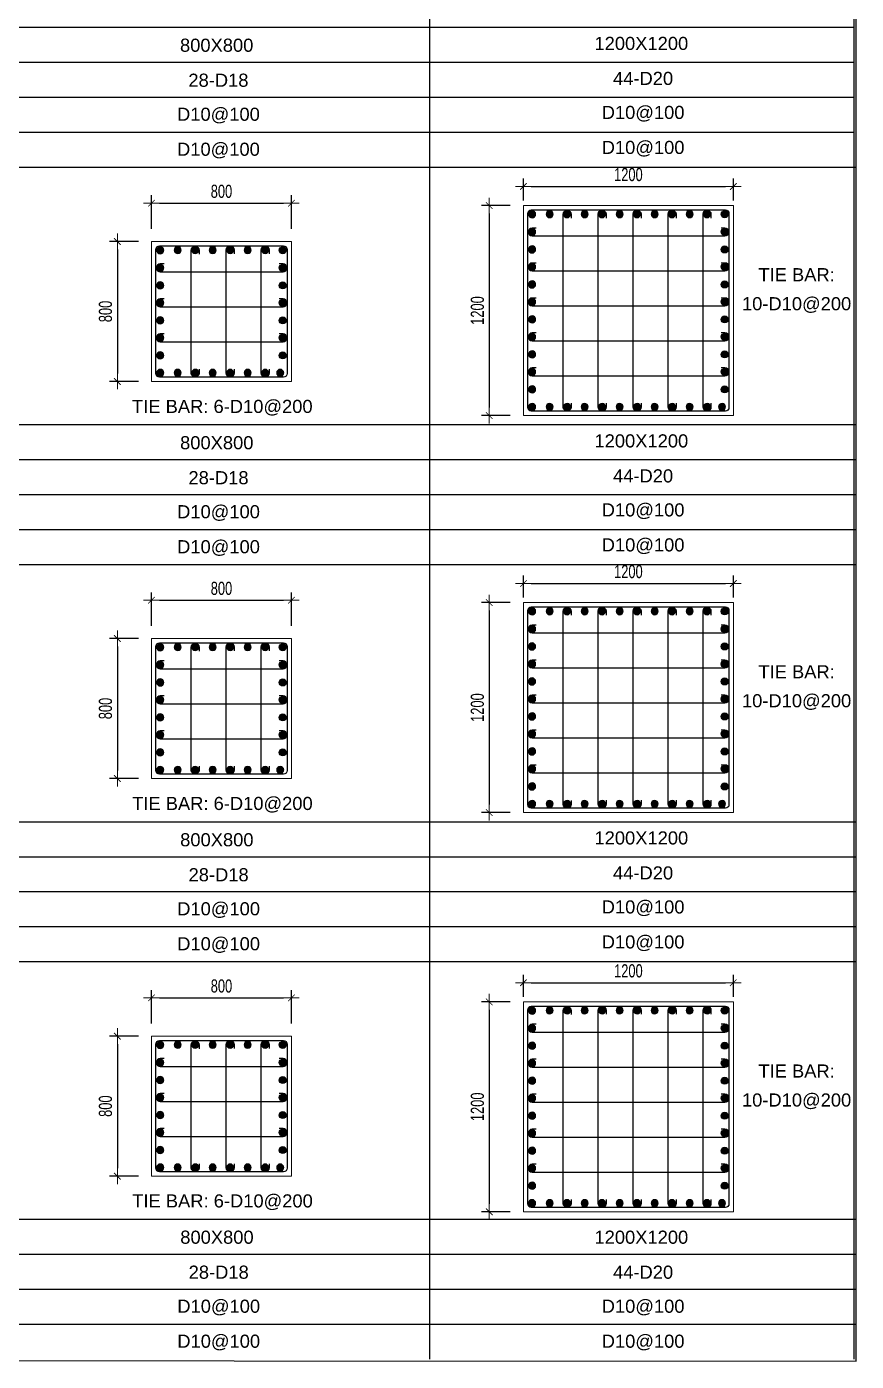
# Model space of a CAD drawing. Header units: millimetres. Extents: x 49323 to 538172, y -39336 to 181761.
# Drawn here: x 278726 to 283469, y 90256 to 97884 of the extents above; entities that cross this region are included whole.
import ezdxf
from ezdxf.enums import TextEntityAlignment as Align

# ---------------------------------------------------------------- set-up
doc = ezdxf.new("R2010")
doc.units = ezdxf.units.MM
doc.linetypes.add('CENTER2', pattern=[1.125, 0.75, -0.125, 0.125, -0.125])
doc.layers.get('Defpoints').update_dxf_attribs({"color": 151, "lineweight": 9})
for name, color, linetype in [('2', 2, 'Continuous'), ('A-ANNO-LEAD', 4, 'Continuous'), ('CEN', 1, 'CENTER2'), ('STL', 3, 'Continuous'), ('TIT1', 3, 'Continuous')]:
    doc.layers.add(name, color=color, linetype=linetype)
doc.layers.add('NDC_S_CONTINUOUS', color=3, linetype='Continuous', lineweight=20)
doc.layers.add('NDC_S_DIM', color=1, linetype='Continuous', lineweight=15)
doc.styles.add('NDC_ARIAL', font='arial.ttf', dxfattribs={"width": 0.85})
doc.styles.add('NDC_DIM', font='', dxfattribs={"width": 0.75})
doc.styles.get('NDC_DIM').set_extended_font_data('Dotum')
doc.dimstyles.new('NDC_dim_30', dxfattribs={"dimscale": 30, "dimtxt": 2.5, "dimasz": 1.5, "dimexe": 1.5, "dimexo": 2.5, "dimgap": 1, "dimtad": 1, "dimdec": 0, "dimzin": 0, "dimdsep": 46, "dimtxsty": 'NDC_DIM', "dimblk": 'DIMMARK', "dimcen": 0.09, "dimdle": 1.2, "dimclrd": 1, "dimclre": 1, "dimclrt": 3, "dimadec": 0, "dimazin": 0, "dimtfac": 1, "dimtdec": 0, "dimtix": 1, "dimtofl": 0, "dimtmove": 0, "dimatfit": 3, "dimfxl": 8, "dimfxlon": 1, "dimtolj": 1, "dimtzin": 0, "dimarcsym": 0})

# ---------------------------------------------------------------- blocks, each defined once
blk = doc.blocks.new('8')
at = {"layer": '2'}
blk.add_hatch(color=256, dxfattribs=at).paths.add_polyline_path([(20, 0, 0.386127), (1.9, 19.9), (-1.9, 19.9, 0.386127), (-20, 0, 1)])
blk.add_circle((0, 0), 20, dxfattribs=at)
blk = doc.blocks.new('5')
at = {"layer": 'CEN', "rotation": 180}
blk.add_blockref('8', (0, 0), dxfattribs=at)
blk = doc.blocks.new('DIMMARK')
at = {"layer": 'NDC_S_DIM', "color": 1}
blk.add_line((-1.5, 0), (1, 0), dxfattribs=at)
at = {"layer": 'NDC_S_DIM', "color": 2, "const_width": 0.1}
blk.add_lwpolyline([(-0.42, -0.42), (0.42, 0.42)], dxfattribs=at)
blk = doc.blocks.new('*D1548')
at = {"layer": 'Defpoints', "color": 0, "ltscale": 40, "transparency": 16777216}
for p in [(280239.4, 92333.1), (279439.4, 92111.7), (280239.4, 92111.7)]:
    blk.add_point(p, dxfattribs=at)
at = {"layer": 'NDC_S_DIM', "color": 1, "lineweight": -2, "ltscale": 40, "transparency": 16777216}
for p, q in [((279439.4, 92186.7), (279439.4, 92378.1)), ((279484.4, 92333.1), (280194.4, 92333.1)), ((280239.4, 92186.7), (280239.4, 92378.1))]:
    blk.add_line(p, q, dxfattribs=at)
at = {"layer": 'NDC_S_DIM', "color": 1, "lineweight": -2, "ltscale": 40, "transparency": 16777216, "xscale": 45, "yscale": 45, "zscale": 45, "rotation": 180}
blk.add_blockref('DIMMARK', (279439.4, 92333.1), dxfattribs=at)
at = {"layer": 'NDC_S_DIM', "color": 1, "lineweight": -2, "ltscale": 40, "transparency": 16777216, "xscale": 45, "yscale": 45, "zscale": 45}
blk.add_blockref('DIMMARK', (280239.4, 92333.1), dxfattribs=at)
at = {"layer": 'NDC_S_DIM', "color": 3, "ltscale": 40, "transparency": 16777216, "insert": (279839.4, 92400.6), "char_height": 75, "attachment_point": 5, "style": 'NDC_DIM'}
blk.add_mtext('\\A1;800', dxfattribs=at)
blk = doc.blocks.new('*D1549')
at = {"layer": 'Defpoints', "color": 0, "ltscale": 40, "transparency": 16777216}
for p in [(279439.4, 92114.2), (279244.1, 91314.2), (279439.4, 91314.2)]:
    blk.add_point(p, dxfattribs=at)
at = {"layer": 'NDC_S_DIM', "color": 1, "lineweight": -2, "ltscale": 40, "transparency": 16777216}
for p, q in [((279364.4, 92114.2), (279199.1, 92114.2)), ((279244.1, 92069.2), (279244.1, 91359.2)), ((279364.4, 91314.2), (279199.1, 91314.2))]:
    blk.add_line(p, q, dxfattribs=at)
at = {"layer": 'NDC_S_DIM', "color": 1, "lineweight": -2, "ltscale": 40, "transparency": 16777216, "xscale": 45, "yscale": 45, "zscale": 45}
for p, rotation in [((279244.1, 92114.2), 90), ((279244.1, 91314.2), 270)]:
    blk.add_blockref('DIMMARK', p, dxfattribs=dict(at, rotation=rotation))
at = {"layer": 'NDC_S_DIM', "color": 3, "ltscale": 40, "transparency": 16777216, "insert": (279176.5, 91714.2), "char_height": 75, "attachment_point": 5, "rotation": 90, "style": 'NDC_DIM'}
blk.add_mtext('\\A1;800', dxfattribs=at)
blk = doc.blocks.new('*D1550')
at = {"layer": 'Defpoints', "color": 0, "ltscale": 40, "transparency": 16777216}
for p in [(280239.4, 94605.9), (279439.4, 94384.6), (280239.4, 94384.6)]:
    blk.add_point(p, dxfattribs=at)
at = {"layer": 'NDC_S_DIM', "color": 1, "lineweight": -2, "ltscale": 40, "transparency": 16777216}
for p, q in [((279439.4, 94459.6), (279439.4, 94650.9)), ((279484.4, 94605.9), (280194.4, 94605.9)), ((280239.4, 94459.6), (280239.4, 94650.9))]:
    blk.add_line(p, q, dxfattribs=at)
at = {"layer": 'NDC_S_DIM', "color": 1, "lineweight": -2, "ltscale": 40, "transparency": 16777216, "xscale": 45, "yscale": 45, "zscale": 45, "rotation": 180}
blk.add_blockref('DIMMARK', (279439.4, 94605.9), dxfattribs=at)
at = {"layer": 'NDC_S_DIM', "color": 1, "lineweight": -2, "ltscale": 40, "transparency": 16777216, "xscale": 45, "yscale": 45, "zscale": 45}
blk.add_blockref('DIMMARK', (280239.4, 94605.9), dxfattribs=at)
at = {"layer": 'NDC_S_DIM', "color": 3, "ltscale": 40, "transparency": 16777216, "insert": (279839.4, 94673.5), "char_height": 75, "attachment_point": 5, "style": 'NDC_DIM'}
blk.add_mtext('\\A1;800', dxfattribs=at)
blk = doc.blocks.new('*D1551')
at = {"layer": 'Defpoints', "color": 0, "ltscale": 40, "transparency": 16777216}
for p in [(279439.4, 94387.1), (279244.1, 93587.1), (279439.4, 93587.1)]:
    blk.add_point(p, dxfattribs=at)
at = {"layer": 'NDC_S_DIM', "color": 1, "lineweight": -2, "ltscale": 40, "transparency": 16777216}
for p, q in [((279364.4, 94387.1), (279199.1, 94387.1)), ((279244.1, 94342.1), (279244.1, 93632.1)), ((279364.4, 93587.1), (279199.1, 93587.1))]:
    blk.add_line(p, q, dxfattribs=at)
at = {"layer": 'NDC_S_DIM', "color": 1, "lineweight": -2, "ltscale": 40, "transparency": 16777216, "xscale": 45, "yscale": 45, "zscale": 45}
for p, rotation in [((279244.1, 94387.1), 90), ((279244.1, 93587.1), 270)]:
    blk.add_blockref('DIMMARK', p, dxfattribs=dict(at, rotation=rotation))
at = {"layer": 'NDC_S_DIM', "color": 3, "ltscale": 40, "transparency": 16777216, "insert": (279176.5, 93987.1), "char_height": 75, "attachment_point": 5, "rotation": 90, "style": 'NDC_DIM'}
blk.add_mtext('\\A1;800', dxfattribs=at)
blk = doc.blocks.new('*D1552')
at = {"layer": 'Defpoints', "color": 0, "ltscale": 40, "transparency": 16777216}
for p in [(280239.4, 96875.4), (279439.4, 96654), (280239.4, 96654)]:
    blk.add_point(p, dxfattribs=at)
at = {"layer": 'NDC_S_DIM', "color": 1, "lineweight": -2, "ltscale": 40, "transparency": 16777216}
for p, q in [((279439.4, 96729), (279439.4, 96920.4)), ((280239.4, 96729), (280239.4, 96920.4)), ((279484.4, 96875.4), (280194.4, 96875.4))]:
    blk.add_line(p, q, dxfattribs=at)
at = {"layer": 'NDC_S_DIM', "color": 1, "lineweight": -2, "ltscale": 40, "transparency": 16777216, "xscale": 45, "yscale": 45, "zscale": 45, "rotation": 180}
blk.add_blockref('DIMMARK', (279439.4, 96875.4), dxfattribs=at)
at = {"layer": 'NDC_S_DIM', "color": 1, "lineweight": -2, "ltscale": 40, "transparency": 16777216, "xscale": 45, "yscale": 45, "zscale": 45}
blk.add_blockref('DIMMARK', (280239.4, 96875.4), dxfattribs=at)
at = {"layer": 'NDC_S_DIM', "color": 3, "ltscale": 40, "transparency": 16777216, "insert": (279839.4, 96942.9), "char_height": 75, "attachment_point": 5, "style": 'NDC_DIM'}
blk.add_mtext('\\A1;800', dxfattribs=at)
blk = doc.blocks.new('*D1553')
at = {"layer": 'Defpoints', "color": 0, "ltscale": 40, "transparency": 16777216}
for p in [(279439.4, 96656.5), (279244.1, 95856.5), (279439.4, 95856.5)]:
    blk.add_point(p, dxfattribs=at)
at = {"layer": 'NDC_S_DIM', "color": 1, "lineweight": -2, "ltscale": 40, "transparency": 16777216}
for p, q in [((279364.4, 96656.5), (279199.1, 96656.5)), ((279244.1, 96611.5), (279244.1, 95901.5)), ((279364.4, 95856.5), (279199.1, 95856.5))]:
    blk.add_line(p, q, dxfattribs=at)
at = {"layer": 'NDC_S_DIM', "color": 1, "lineweight": -2, "ltscale": 40, "transparency": 16777216, "xscale": 45, "yscale": 45, "zscale": 45}
for p, rotation in [((279244.1, 96656.5), 90), ((279244.1, 95856.5), 270)]:
    blk.add_blockref('DIMMARK', p, dxfattribs=dict(at, rotation=rotation))
at = {"layer": 'NDC_S_DIM', "color": 3, "ltscale": 40, "transparency": 16777216, "insert": (279176.5, 96256.5), "char_height": 75, "attachment_point": 5, "rotation": 90, "style": 'NDC_DIM'}
blk.add_mtext('\\A1;800', dxfattribs=at)
blk = doc.blocks.new('*D1640')
at = {"layer": 'Defpoints', "color": 0, "ltscale": 40, "transparency": 16777216}
for p in [(282765.6, 92419.6), (281565.6, 92263.9), (282765.6, 92263.9)]:
    blk.add_point(p, dxfattribs=at)
at = {"layer": 'NDC_S_DIM', "color": 1, "lineweight": -2, "ltscale": 40, "transparency": 16777216}
for p, q in [((281565.6, 92338.9), (281565.6, 92464.6)), ((282765.6, 92338.9), (282765.6, 92464.6)), ((281610.6, 92419.6), (282720.6, 92419.6))]:
    blk.add_line(p, q, dxfattribs=at)
at = {"layer": 'NDC_S_DIM', "color": 1, "lineweight": -2, "ltscale": 40, "transparency": 16777216, "xscale": 45, "yscale": 45, "zscale": 45, "rotation": 180}
blk.add_blockref('DIMMARK', (281565.6, 92419.6), dxfattribs=at)
at = {"layer": 'NDC_S_DIM', "color": 1, "lineweight": -2, "ltscale": 40, "transparency": 16777216, "xscale": 45, "yscale": 45, "zscale": 45}
blk.add_blockref('DIMMARK', (282765.6, 92419.6), dxfattribs=at)
at = {"layer": 'NDC_S_DIM', "color": 3, "ltscale": 40, "transparency": 16777216, "insert": (282165.6, 92487.2), "char_height": 75, "attachment_point": 5, "style": 'NDC_DIM'}
blk.add_mtext('\\A1;1200', dxfattribs=at)
blk = doc.blocks.new('*D1641')
at = {"layer": 'Defpoints', "color": 0, "ltscale": 40, "transparency": 16777216}
for p in [(281565.6, 92310.4), (281370.3, 91110.4), (281565.6, 91110.4)]:
    blk.add_point(p, dxfattribs=at)
at = {"layer": 'NDC_S_DIM', "color": 1, "lineweight": -2, "ltscale": 40, "transparency": 16777216}
for p, q in [((281490.6, 92310.4), (281325.3, 92310.4)), ((281370.3, 92265.4), (281370.3, 91155.4)), ((281490.6, 91110.4), (281325.3, 91110.4))]:
    blk.add_line(p, q, dxfattribs=at)
at = {"layer": 'NDC_S_DIM', "color": 1, "lineweight": -2, "ltscale": 40, "transparency": 16777216, "xscale": 45, "yscale": 45, "zscale": 45}
for p, rotation in [((281370.3, 92310.4), 90), ((281370.3, 91110.4), 270)]:
    blk.add_blockref('DIMMARK', p, dxfattribs=dict(at, rotation=rotation))
at = {"layer": 'NDC_S_DIM', "color": 3, "ltscale": 40, "transparency": 16777216, "insert": (281302.7, 91710.4), "char_height": 75, "attachment_point": 5, "rotation": 90, "style": 'NDC_DIM'}
blk.add_mtext('\\A1;1200', dxfattribs=at)
blk = doc.blocks.new('*D1642')
at = {"layer": 'Defpoints', "color": 0, "ltscale": 40, "transparency": 16777216}
for p in [(282765.6, 94701.8), (281565.6, 94546.1), (282765.6, 94546.1)]:
    blk.add_point(p, dxfattribs=at)
at = {"layer": 'NDC_S_DIM', "color": 1, "lineweight": -2, "ltscale": 40, "transparency": 16777216}
for p, q in [((281565.6, 94621.1), (281565.6, 94746.8)), ((282765.6, 94621.1), (282765.6, 94746.8)), ((281610.6, 94701.8), (282720.6, 94701.8))]:
    blk.add_line(p, q, dxfattribs=at)
at = {"layer": 'NDC_S_DIM', "color": 1, "lineweight": -2, "ltscale": 40, "transparency": 16777216, "xscale": 45, "yscale": 45, "zscale": 45, "rotation": 180}
blk.add_blockref('DIMMARK', (281565.6, 94701.8), dxfattribs=at)
at = {"layer": 'NDC_S_DIM', "color": 1, "lineweight": -2, "ltscale": 40, "transparency": 16777216, "xscale": 45, "yscale": 45, "zscale": 45}
blk.add_blockref('DIMMARK', (282765.6, 94701.8), dxfattribs=at)
at = {"layer": 'NDC_S_DIM', "color": 3, "ltscale": 40, "transparency": 16777216, "insert": (282165.6, 94769.3), "char_height": 75, "attachment_point": 5, "style": 'NDC_DIM'}
blk.add_mtext('\\A1;1200', dxfattribs=at)
blk = doc.blocks.new('*D1643')
at = {"layer": 'Defpoints', "color": 0, "ltscale": 40, "transparency": 16777216}
for p in [(281565.6, 94592.5), (281370.3, 93392.5), (281565.6, 93392.5)]:
    blk.add_point(p, dxfattribs=at)
at = {"layer": 'NDC_S_DIM', "color": 1, "lineweight": -2, "ltscale": 40, "transparency": 16777216}
for p, q in [((281490.6, 94592.5), (281325.3, 94592.5)), ((281370.3, 94547.5), (281370.3, 93437.5)), ((281490.6, 93392.5), (281325.3, 93392.5))]:
    blk.add_line(p, q, dxfattribs=at)
at = {"layer": 'NDC_S_DIM', "color": 1, "lineweight": -2, "ltscale": 40, "transparency": 16777216, "xscale": 45, "yscale": 45, "zscale": 45}
for p, rotation in [((281370.3, 94592.5), 90), ((281370.3, 93392.5), 270)]:
    blk.add_blockref('DIMMARK', p, dxfattribs=dict(at, rotation=rotation))
at = {"layer": 'NDC_S_DIM', "color": 3, "ltscale": 40, "transparency": 16777216, "insert": (281302.7, 93992.5), "char_height": 75, "attachment_point": 5, "rotation": 90, "style": 'NDC_DIM'}
blk.add_mtext('\\A1;1200', dxfattribs=at)
blk = doc.blocks.new('*D1644')
at = {"layer": 'Defpoints', "color": 0, "ltscale": 40, "transparency": 16777216}
for p in [(282765.6, 96971.2), (281565.6, 96815.5), (282765.6, 96815.5)]:
    blk.add_point(p, dxfattribs=at)
at = {"layer": 'NDC_S_DIM', "color": 1, "lineweight": -2, "ltscale": 40, "transparency": 16777216}
for p, q in [((281565.6, 96890.5), (281565.6, 97016.2)), ((281610.6, 96971.2), (282720.6, 96971.2)), ((282765.6, 96890.5), (282765.6, 97016.2))]:
    blk.add_line(p, q, dxfattribs=at)
at = {"layer": 'NDC_S_DIM', "color": 1, "lineweight": -2, "ltscale": 40, "transparency": 16777216, "xscale": 45, "yscale": 45, "zscale": 45, "rotation": 180}
blk.add_blockref('DIMMARK', (281565.6, 96971.2), dxfattribs=at)
at = {"layer": 'NDC_S_DIM', "color": 1, "lineweight": -2, "ltscale": 40, "transparency": 16777216, "xscale": 45, "yscale": 45, "zscale": 45}
blk.add_blockref('DIMMARK', (282765.6, 96971.2), dxfattribs=at)
at = {"layer": 'NDC_S_DIM', "color": 3, "ltscale": 40, "transparency": 16777216, "insert": (282165.6, 97038.8), "char_height": 75, "attachment_point": 5, "style": 'NDC_DIM'}
blk.add_mtext('\\A1;1200', dxfattribs=at)
blk = doc.blocks.new('*D1645')
at = {"layer": 'Defpoints', "color": 0, "ltscale": 40, "transparency": 16777216}
for p in [(281565.6, 96862), (281370.3, 95662), (281565.6, 95662)]:
    blk.add_point(p, dxfattribs=at)
at = {"layer": 'NDC_S_DIM', "color": 1, "lineweight": -2, "ltscale": 40, "transparency": 16777216}
for p, q in [((281490.6, 96862), (281325.3, 96862)), ((281370.3, 96817), (281370.3, 95707)), ((281490.6, 95662), (281325.3, 95662))]:
    blk.add_line(p, q, dxfattribs=at)
at = {"layer": 'NDC_S_DIM', "color": 1, "lineweight": -2, "ltscale": 40, "transparency": 16777216, "xscale": 45, "yscale": 45, "zscale": 45}
for p, rotation in [((281370.3, 96862), 90), ((281370.3, 95662), 270)]:
    blk.add_blockref('DIMMARK', p, dxfattribs=dict(at, rotation=rotation))
at = {"layer": 'NDC_S_DIM', "color": 3, "ltscale": 40, "transparency": 16777216, "insert": (281302.7, 96262), "char_height": 75, "attachment_point": 5, "rotation": 90, "style": 'NDC_DIM'}
blk.add_mtext('\\A1;1200', dxfattribs=at)

msp = doc.modelspace()

# ---------------------------------------------------------------- linework, layer by layer
at = {"layer": '2', "lineweight": -2, "ltscale": 1000}
for points in [[(282740.6, 96817), (282740.6, 95707, -0.414214), (282720.6, 95687), (281610.6, 95687, -0.414214), (281590.6, 95707), (281590.6, 96817, -0.414214), (281610.6, 96837), (282720.6, 96837, -0.414214)], [(280214.4, 96611.5), (280214.4, 95901.5, -0.414214), (280194.4, 95881.5), (279484.4, 95881.5, -0.414214), (279464.4, 95901.5), (279464.4, 96611.5, -0.414214), (279484.4, 96631.5), (280194.4, 96631.5, -0.414214)], [(282740.6, 94547.5), (282740.6, 93437.5, -0.414214), (282720.6, 93417.5), (281610.6, 93417.5, -0.414214), (281590.6, 93437.5), (281590.6, 94547.5, -0.414214), (281610.6, 94567.5), (282720.6, 94567.5, -0.414214)], [(280214.4, 94342.1), (280214.4, 93632.1, -0.414214), (280194.4, 93612.1), (279484.4, 93612.1, -0.414214), (279464.4, 93632.1), (279464.4, 94342.1, -0.414214), (279484.4, 94362.1), (280194.4, 94362.1, -0.414214)], [(282740.6, 92265.4), (282740.6, 91155.4, -0.414214), (282720.6, 91135.4), (281610.6, 91135.4, -0.414214), (281590.6, 91155.4), (281590.6, 92265.4, -0.414214), (281610.6, 92285.4), (282720.6, 92285.4, -0.414214)], [(280214.4, 92069.2), (280214.4, 91359.2, -0.414214), (280194.4, 91339.2), (279484.4, 91339.2, -0.414214), (279464.4, 91359.2), (279464.4, 92069.2, -0.414214), (279484.4, 92089.2), (280194.4, 92089.2, -0.414214)]]:
    msp.add_lwpolyline(points, format="xyb", close=True, dxfattribs=at)
at = {"layer": '2'}
for points in [[(281837.9, 95731.6), (281837.9, 95709.5, -1), (281792.9, 95709.5), (281792.9, 96811.5, -1), (281837.9, 96811.5), (281837.9, 96789.3)], [(282037.9, 95733.1), (282037.9, 95711, -1), (281992.9, 95711), (281992.9, 96813, -1), (282037.9, 96813), (282037.9, 96790.8)], [(282237.9, 95733.1), (282237.9, 95711, -1), (282192.9, 95711), (282192.9, 96813, -1), (282237.9, 96813), (282237.9, 96790.8)], [(282437.9, 95733.1), (282437.9, 95711, -1), (282392.9, 95711), (282392.9, 96813, -1), (282437.9, 96813), (282437.9, 96790.8)], [(282637.9, 95733.1), (282637.9, 95711, -1), (282592.9, 95711), (282592.9, 96813, -1), (282637.9, 96813), (282637.9, 96790.8)], [(281637.5, 96733.5), (281615.4, 96733.5, 1), (281615.4, 96688.5), (282717.5, 96688.5, 1), (282717.5, 96733.5), (282695.3, 96733.5)], [(279711.7, 95926.2), (279711.7, 95904, -1), (279666.7, 95904), (279666.7, 96606, -1), (279711.7, 96606), (279711.7, 96583.9)], [(279911.7, 95927.7), (279911.7, 95905.5, -1), (279866.7, 95905.5), (279866.7, 96607.5, -1), (279911.7, 96607.5), (279911.7, 96585.4)], [(280111.7, 95927.7), (280111.7, 95905.5, -1), (280066.7, 95905.5), (280066.7, 96607.5, -1), (280111.7, 96607.5), (280111.7, 96585.4)], [(279511.3, 96528.1), (279489.2, 96528.1, 1), (279489.2, 96483.1), (280191.2, 96483.1, 1), (280191.2, 96528.1), (280169.1, 96528.1)], [(281637.5, 96533.5), (281615.4, 96533.5, 1), (281615.4, 96488.5), (282717.5, 96488.5, 1), (282717.5, 96533.5), (282695.3, 96533.5)], [(279511.3, 96328.1), (279489.2, 96328.1, 1), (279489.2, 96283.1), (280191.2, 96283.1, 1), (280191.2, 96328.1), (280169.1, 96328.1)], [(281637.5, 96333.5), (281615.4, 96333.5, 1), (281615.4, 96288.5), (282717.5, 96288.5, 1), (282717.5, 96333.5), (282695.3, 96333.5)], [(279511.3, 96128.1), (279489.2, 96128.1, 1), (279489.2, 96083.1), (280191.2, 96083.1, 1), (280191.2, 96128.1), (280169.1, 96128.1)], [(281637.5, 96133.5), (281615.4, 96133.5, 1), (281615.4, 96088.5), (282717.5, 96088.5, 1), (282717.5, 96133.5), (282695.3, 96133.5)], [(281637.5, 95933.5), (281615.4, 95933.5, 1), (281615.4, 95888.5), (282717.5, 95888.5, 1), (282717.5, 95933.5), (282695.3, 95933.5)], [(281837.9, 93462.2), (281837.9, 93440, -1), (281792.9, 93440), (281792.9, 94542, -1), (281837.9, 94542), (281837.9, 94519.9)], [(282037.9, 93463.7), (282037.9, 93441.5, -1), (281992.9, 93441.5), (281992.9, 94543.5, -1), (282037.9, 94543.5), (282037.9, 94521.4)], [(282237.9, 93463.7), (282237.9, 93441.5, -1), (282192.9, 93441.5), (282192.9, 94543.5, -1), (282237.9, 94543.5), (282237.9, 94521.4)], [(282437.9, 93463.7), (282437.9, 93441.5, -1), (282392.9, 93441.5), (282392.9, 94543.5, -1), (282437.9, 94543.5), (282437.9, 94521.4)], [(282637.9, 93463.7), (282637.9, 93441.5, -1), (282592.9, 93441.5), (282592.9, 94543.5, -1), (282637.9, 94543.5), (282637.9, 94521.4)], [(281637.5, 94464.1), (281615.4, 94464.1, 1), (281615.4, 94419.1), (282717.5, 94419.1, 1), (282717.5, 94464.1), (282695.3, 94464.1)], [(279711.7, 93656.7), (279711.7, 93634.6, -1), (279666.7, 93634.6), (279666.7, 94336.6, -1), (279711.7, 94336.6), (279711.7, 94314.5)], [(279911.7, 93658.2), (279911.7, 93636.1, -1), (279866.7, 93636.1), (279866.7, 94338.1, -1), (279911.7, 94338.1), (279911.7, 94316)], [(280111.7, 93658.2), (280111.7, 93636.1, -1), (280066.7, 93636.1), (280066.7, 94338.1, -1), (280111.7, 94338.1), (280111.7, 94316)], [(279511.3, 94258.7), (279489.2, 94258.7, 1), (279489.2, 94213.6), (280191.2, 94213.6, 1), (280191.2, 94258.7), (280169.1, 94258.7)], [(281637.5, 94264.1), (281615.4, 94264.1, 1), (281615.4, 94219.1), (282717.5, 94219.1, 1), (282717.5, 94264.1), (282695.3, 94264.1)], [(281637.5, 94064.1), (281615.4, 94064.1, 1), (281615.4, 94019.1), (282717.5, 94019.1, 1), (282717.5, 94064.1), (282695.3, 94064.1)], [(279511.3, 94058.7), (279489.2, 94058.7, 1), (279489.2, 94013.6), (280191.2, 94013.6, 1), (280191.2, 94058.7), (280169.1, 94058.7)], [(279511.3, 93858.7), (279489.2, 93858.7, 1), (279489.2, 93813.6), (280191.2, 93813.6, 1), (280191.2, 93858.7), (280169.1, 93858.7)], [(281637.5, 93864.1), (281615.4, 93864.1, 1), (281615.4, 93819.1), (282717.5, 93819.1, 1), (282717.5, 93864.1), (282695.3, 93864.1)], [(281637.5, 93664.1), (281615.4, 93664.1, 1), (281615.4, 93619.1), (282717.5, 93619.1, 1), (282717.5, 93664.1), (282695.3, 93664.1)], [(281837.9, 91180), (281837.9, 91157.8, -1), (281792.9, 91157.8), (281792.9, 92259.9, -1), (281837.9, 92259.9), (281837.9, 92237.7)], [(282037.9, 91181.5), (282037.9, 91159.3, -1), (281992.9, 91159.3), (281992.9, 92261.3, -1), (282037.9, 92261.3), (282037.9, 92239.2)], [(282237.9, 91181.5), (282237.9, 91159.3, -1), (282192.9, 91159.3), (282192.9, 92261.3, -1), (282237.9, 92261.3), (282237.9, 92239.2)], [(282437.9, 91181.5), (282437.9, 91159.3, -1), (282392.9, 91159.3), (282392.9, 92261.3, -1), (282437.9, 92261.3), (282437.9, 92239.2)], [(282637.9, 91181.5), (282637.9, 91159.3, -1), (282592.9, 91159.3), (282592.9, 92261.3, -1), (282637.9, 92261.3), (282637.9, 92239.2)], [(281637.5, 92181.9), (281615.4, 92181.9, 1), (281615.4, 92136.9), (282717.5, 92136.9, 1), (282717.5, 92181.9), (282695.3, 92181.9)], [(279711.7, 91383.9), (279711.7, 91361.7, -1), (279666.7, 91361.7), (279666.7, 92063.7, -1), (279711.7, 92063.7), (279711.7, 92041.6)], [(279911.7, 91385.4), (279911.7, 91363.2, -1), (279866.7, 91363.2), (279866.7, 92065.2, -1), (279911.7, 92065.2), (279911.7, 92043.1)], [(280111.7, 91385.4), (280111.7, 91363.2, -1), (280066.7, 91363.2), (280066.7, 92065.2, -1), (280111.7, 92065.2), (280111.7, 92043.1)], [(279511.3, 91985.8), (279489.2, 91985.8, 1), (279489.2, 91940.8), (280191.2, 91940.8, 1), (280191.2, 91985.8), (280169.1, 91985.8)], [(281637.5, 91981.9), (281615.4, 91981.9, 1), (281615.4, 91936.9), (282717.5, 91936.9, 1), (282717.5, 91981.9), (282695.3, 91981.9)], [(279511.3, 91785.8), (279489.2, 91785.8, 1), (279489.2, 91740.8), (280191.2, 91740.8, 1), (280191.2, 91785.8), (280169.1, 91785.8)], [(281637.5, 91781.9), (281615.4, 91781.9, 1), (281615.4, 91736.9), (282717.5, 91736.9, 1), (282717.5, 91781.9), (282695.3, 91781.9)], [(279511.3, 91585.8), (279489.2, 91585.8, 1), (279489.2, 91540.8), (280191.2, 91540.8, 1), (280191.2, 91585.8), (280169.1, 91585.8)], [(281637.5, 91581.9), (281615.4, 91581.9, 1), (281615.4, 91536.9), (282717.5, 91536.9, 1), (282717.5, 91581.9), (282695.3, 91581.9)], [(281637.5, 91381.9), (281615.4, 91381.9, 1), (281615.4, 91336.9), (282717.5, 91336.9, 1), (282717.5, 91381.9), (282695.3, 91381.9)]]:
    msp.add_lwpolyline(points, format="xyb", dxfattribs=at)
at = {"layer": 'A-ANNO-LEAD'}
msp.add_lwpolyline([(262133.7, 90268.9), (283468.6, 90255.8), (283468.6, 106875.8), (262133.7, 106888.9)], close=True, dxfattribs=at)
at = {"layer": 'NDC_S_CONTINUOUS', "ltscale": 70}
for points in [[(282765.6, 96862), (282765.6, 95662), (281565.6, 95662), (281565.6, 96862), (282765.6, 96862)], [(280239.4, 96656.5), (280239.4, 95856.5), (279439.4, 95856.5), (279439.4, 96656.5), (280239.4, 96656.5)], [(282765.6, 94592.5), (282765.6, 93392.5), (281565.6, 93392.5), (281565.6, 94592.5), (282765.6, 94592.5)], [(280239.4, 94387.1), (280239.4, 93587.1), (279439.4, 93587.1), (279439.4, 94387.1), (280239.4, 94387.1)], [(282765.6, 92310.4), (282765.6, 91110.4), (281565.6, 91110.4), (281565.6, 92310.4), (282765.6, 92310.4)], [(280239.4, 92114.2), (280239.4, 91314.2), (279439.4, 91314.2), (279439.4, 92114.2), (280239.4, 92114.2)]]:
    msp.add_lwpolyline(points, dxfattribs=at)
at = {"layer": 'TIT1'}
for p, q in [((281028.1, 106403.7), (281028.1, 90268.9)), ((283454.2, 106403.7), (283454.2, 90268.9)), ((283454.2, 106403.7), (283454.2, 90268.9)), ((283467, 97079.7), (262132.1, 97079.7)), ((283467.6, 94807.7), (262132.6, 94807.7)), ((283468.1, 92538.3), (262133.1, 92538.3))]:
    msp.add_line(p, q, dxfattribs=at)
at = {"layer": 'TIT1', "color": 8}
for p, q in [((283454.2, 97879.7), (262759.9, 97879.7)), ((283454.2, 97679.7), (262759.9, 97679.7)), ((283454.2, 97479.7), (262759.9, 97479.7)), ((283454.2, 97279.7), (263189.1, 97279.7)), ((283467.6, 95607.7), (262760.5, 95607.7)), ((283467.6, 95407.7), (262760.5, 95407.7)), ((283467.6, 95207.7), (262760.5, 95207.7)), ((283467.6, 95007.7), (263189.7, 95007.7)), ((283468.1, 93338.3), (262761, 93338.3)), ((283468.1, 93138.3), (262761, 93138.3)), ((283468.1, 92938.3), (262761, 92938.3)), ((283468.1, 92738.3), (263190.2, 92738.3)), ((283468.6, 91065.4), (262761.5, 91065.4)), ((283468.6, 90865.4), (262761.5, 90865.4)), ((283468.6, 90665.4), (262761.5, 90665.4)), ((283468.6, 90465.4), (263190.7, 90465.4))]:
    msp.add_line(p, q, dxfattribs=at)

# ---------------------------------------------------------------- block references
at = {"layer": 'STL', "xscale": -1}
for p in [(281615.4, 96812), (281615.4, 96711), (279489.2, 96606.5), (281615.4, 96611), (279489.2, 96505.6), (281615.4, 96511), (279489.2, 96405.6), (281615.4, 96411), (279489.2, 96305.6), (281615.4, 96311), (279489.2, 96205.6), (281615.4, 96211), (279489.2, 96105.6), (281615.4, 96111), (279489.2, 96005.6), (281615.4, 96011), (279489.2, 95905.6), (281615.4, 95911), (281615.4, 95811), (281615.4, 95711), (281615.4, 94542.5), (281615.4, 94441.6), (279489.2, 94337.1), (281615.4, 94341.6), (279489.2, 94236.1), (281615.4, 94241.6), (279489.2, 94136.1), (281615.4, 94141.6), (281615.4, 94041.6), (279489.2, 94036.1), (279489.2, 93936.1), (281615.4, 93941.6), (279489.2, 93836.1), (281615.4, 93841.6), (279489.2, 93736.1), (281615.4, 93741.6), (279489.2, 93636.1), (281615.4, 93641.6), (281615.4, 93541.6), (281615.4, 93441.6), (281615.4, 92260.4), (281615.4, 92159.4), (279489.2, 92064.2), (281615.4, 92059.4), (279489.2, 91963.3), (281615.4, 91959.4), (279489.2, 91863.3), (281615.4, 91859.4), (279489.2, 91763.3), (281615.4, 91759.4), (279489.2, 91663.3), (281615.4, 91659.4), (279489.2, 91563.3), (281615.4, 91559.4), (279489.2, 91463.3), (281615.4, 91459.4), (279489.2, 91363.3), (281615.4, 91359.4), (281615.4, 91259.4), (281615.4, 91159.4)]:
    msp.add_blockref('5', p, dxfattribs=at)
at = {"layer": 'STL', "xscale": -1, "rotation": 270}
for p in [(281715.4, 96813), (281815.4, 96813), (281915.4, 96813), (282015.4, 96813), (282115.4, 96813), (282215.4, 96813), (282315.4, 96813), (282415.4, 96813), (282515.4, 96813), (282615.4, 96813), (279589.2, 96607.5), (279689.2, 96607.5), (279789.2, 96607.5), (279889.2, 96607.5), (279989.2, 96607.5), (280089.2, 96607.5), (279489.2, 95905.6), (279589.2, 95905.6), (279689.2, 95905.6), (279789.2, 95905.6), (279889.2, 95905.6), (279989.2, 95905.6), (280089.2, 95905.6), (280175.1, 95905.6), (281615.4, 95711), (281715.4, 95711), (281815.4, 95711), (281915.4, 95711), (282015.4, 95711), (282115.4, 95711), (282215.4, 95711), (282315.4, 95711), (282415.4, 95711), (282515.4, 95711), (282615.4, 95711), (282701.3, 95711), (281715.4, 94543.5), (281815.4, 94543.5), (281915.4, 94543.5), (282015.4, 94543.5), (282115.4, 94543.5), (282215.4, 94543.5), (282315.4, 94543.5), (282415.4, 94543.5), (282515.4, 94543.5), (282615.4, 94543.5), (279589.2, 94338.1), (279689.2, 94338.1), (279789.2, 94338.1), (279889.2, 94338.1), (279989.2, 94338.1), (280089.2, 94338.1), (279489.2, 93636.1), (279589.2, 93636.1), (279689.2, 93636.1), (279789.2, 93636.1), (279889.2, 93636.1), (279989.2, 93636.1), (280089.2, 93636.1), (280175.1, 93636.1), (281615.4, 93441.6), (281715.4, 93441.6), (281815.4, 93441.6), (281915.4, 93441.6), (282015.4, 93441.6), (282115.4, 93441.6), (282215.4, 93441.6), (282315.4, 93441.6), (282415.4, 93441.6), (282515.4, 93441.6), (282615.4, 93441.6), (282701.3, 93441.6), (281715.4, 92261.3), (281815.4, 92261.3), (281915.4, 92261.3), (282015.4, 92261.3), (282115.4, 92261.3), (282215.4, 92261.3), (282315.4, 92261.3), (282415.4, 92261.3), (282515.4, 92261.3), (282615.4, 92261.3), (279589.2, 92065.2), (279689.2, 92065.2), (279789.2, 92065.2), (279889.2, 92065.2), (279989.2, 92065.2), (280089.2, 92065.2), (279489.2, 91363.3), (279589.2, 91363.3), (279689.2, 91363.3), (279789.2, 91363.3), (279889.2, 91363.3), (279989.2, 91363.3), (280089.2, 91363.3), (280175.1, 91363.3), (281615.4, 91159.4), (281715.4, 91159.4), (281815.4, 91159.4), (281915.4, 91159.4), (282015.4, 91159.4), (282115.4, 91159.4), (282215.4, 91159.4), (282315.4, 91159.4), (282415.4, 91159.4), (282515.4, 91159.4), (282615.4, 91159.4), (282701.3, 91159.4)]:
    msp.add_blockref('5', p, dxfattribs=at)
at = {"layer": 'STL'}
for p in [(282715.9, 96812), (282715.9, 96711), (280189.7, 96606.5), (282715.9, 96611), (280189.7, 96505.6), (282715.9, 96511), (280189.7, 96405.6), (282715.9, 96411), (280189.7, 96305.6), (282715.9, 96311), (280189.7, 96205.6), (282715.9, 96211), (280189.7, 96105.6), (282715.9, 96111), (280189.7, 96005.6), (282715.9, 96011), (282715.9, 95911), (282715.9, 95811), (282715.9, 94542.5), (282715.9, 94441.6), (280189.7, 94337.1), (282715.9, 94341.6), (280189.7, 94236.1), (282715.9, 94241.6), (280189.7, 94136.1), (282715.9, 94141.6), (282715.9, 94041.6), (280189.7, 94036.1), (280189.7, 93936.1), (282715.9, 93941.6), (280189.7, 93836.1), (282715.9, 93841.6), (280189.7, 93736.1), (282715.9, 93741.6), (282715.9, 93641.6), (282715.9, 93541.6), (282715.9, 92260.4), (282715.9, 92159.4), (280189.7, 92064.2), (282715.9, 92059.4), (280189.7, 91963.3), (282715.9, 91959.4), (280189.7, 91863.3), (282715.9, 91859.4), (280189.7, 91763.3), (282715.9, 91759.4), (280189.7, 91663.3), (282715.9, 91659.4), (280189.7, 91563.3), (282715.9, 91559.4), (280189.7, 91463.3), (282715.9, 91459.4), (282715.9, 91359.4), (282715.9, 91259.4)]:
    msp.add_blockref('5', p, dxfattribs=at)

# ---------------------------------------------------------------- texts
at = {"layer": 'TIT1', "style": 'NDC_ARIAL'}
for s, p in [('800X800', (279812, 97778.4)), ('1200X1200', (282239.7, 97788.8)), ('28-D18', (279822, 97578.4)), ('44-D20', (282249.7, 97588.8)), ('D10@100', (279822, 97378.4)), ('D10@100', (282249.7, 97388.8)), ('D10@100', (279822, 97178.4)), ('D10@100', (282249.7, 97188.8)), ('TIE BAR:', (283127.2, 96466.7)), ('10-D10@200', (283127.2, 96295.4)), ('TIE BAR: 6-D10@200', (279844.3, 95708.3)), ('800X800', (279812.5, 95506.4)), ('1200X1200', (282239.7, 95516.9)), ('28-D18', (279822.5, 95306.4)), ('44-D20', (282249.7, 95316.9)), ('D10@100', (279822.5, 95106.4)), ('D10@100', (282249.7, 95116.9)), ('D10@100', (279822.5, 94906.4)), ('D10@100', (282249.7, 94916.9)), ('TIE BAR:', (283127.2, 94197.2)), ('10-D10@200', (283127.2, 94026)), ('TIE BAR: 6-D10@200', (279844.8, 93438.9)), ('800X800', (279813, 93237)), ('1200X1200', (282239.7, 93247.4)), ('28-D18', (279823.1, 93037)), ('44-D20', (282249.7, 93047.4)), ('D10@100', (279823.1, 92837)), ('D10@100', (282249.7, 92847.4)), ('D10@100', (282249.7, 92647.4)), ('D10@100', (279823.1, 92637)), ('TIE BAR:', (283127.2, 91915)), ('10-D10@200', (283127.2, 91743.8)), ('TIE BAR: 6-D10@200', (279845.4, 91167.1)), ('800X800', (279813.6, 90965.2)), ('1200X1200', (282239.7, 90965.2)), ('28-D18', (279823.6, 90765.2)), ('44-D20', (282249.7, 90765.2)), ('D10@100', (279823.6, 90565.2)), ('D10@100', (282249.7, 90565.2)), ('D10@100', (279823.6, 90365.2)), ('D10@100', (282249.7, 90365.2))]:
    msp.add_text(s, height=75, dxfattribs=at).set_placement(p, align=Align.MIDDLE)

# ---------------------------------------------------------------- dimensions: what is measured, and where the dimension line sits
at = {"layer": 'NDC_S_DIM', "ltscale": 40}
for base, p1, p2, picture, middle in [((282765.6, 96971.2), (281565.6, 96815.5), (282765.6, 96815.5), '*D1644', (282165.6, 97038.8)), ((280239.4, 96875.4), (279439.4, 96654), (280239.4, 96654), '*D1552', (279839.4, 96942.9)), ((282765.6, 94701.8), (281565.6, 94546.1), (282765.6, 94546.1), '*D1642', (282165.6, 94769.3)), ((280239.4, 94605.9), (279439.4, 94384.6), (280239.4, 94384.6), '*D1550', (279839.4, 94673.5)), ((282765.6, 92419.6), (281565.6, 92263.9), (282765.6, 92263.9), '*D1640', (282165.6, 92487.2)), ((280239.4, 92333.1), (279439.4, 92111.7), (280239.4, 92111.7), '*D1548', (279839.4, 92400.6))]:
    dim = msp.add_linear_dim(base=base, p1=p1, p2=p2, dimstyle='NDC_dim_30', dxfattribs=at)
    dim.commit()
    dim.dimension.update_dxf_attribs({"geometry": picture, "text_midpoint": middle})
for base, p1, p2, picture, middle in [((281370.3, 95662), (281565.6, 96862), (281565.6, 95662), '*D1645', (281302.7, 96262)), ((279244.1, 95856.5), (279439.4, 96656.5), (279439.4, 95856.5), '*D1553', (279176.5, 96256.5)), ((281370.3, 93392.5), (281565.6, 94592.5), (281565.6, 93392.5), '*D1643', (281302.7, 93992.5)), ((279244.1, 93587.1), (279439.4, 94387.1), (279439.4, 93587.1), '*D1551', (279176.5, 93987.1)), ((281370.3, 91110.4), (281565.6, 92310.4), (281565.6, 91110.4), '*D1641', (281302.7, 91710.4)), ((279244.1, 91314.2), (279439.4, 92114.2), (279439.4, 91314.2), '*D1549', (279176.5, 91714.2))]:
    dim = msp.add_linear_dim(base=base, p1=p1, p2=p2, angle=90, dimstyle='NDC_dim_30', dxfattribs=at)
    dim.commit()
    dim.dimension.update_dxf_attribs({"geometry": picture, "text_midpoint": middle})

doc.saveas('drawing.dxf')
